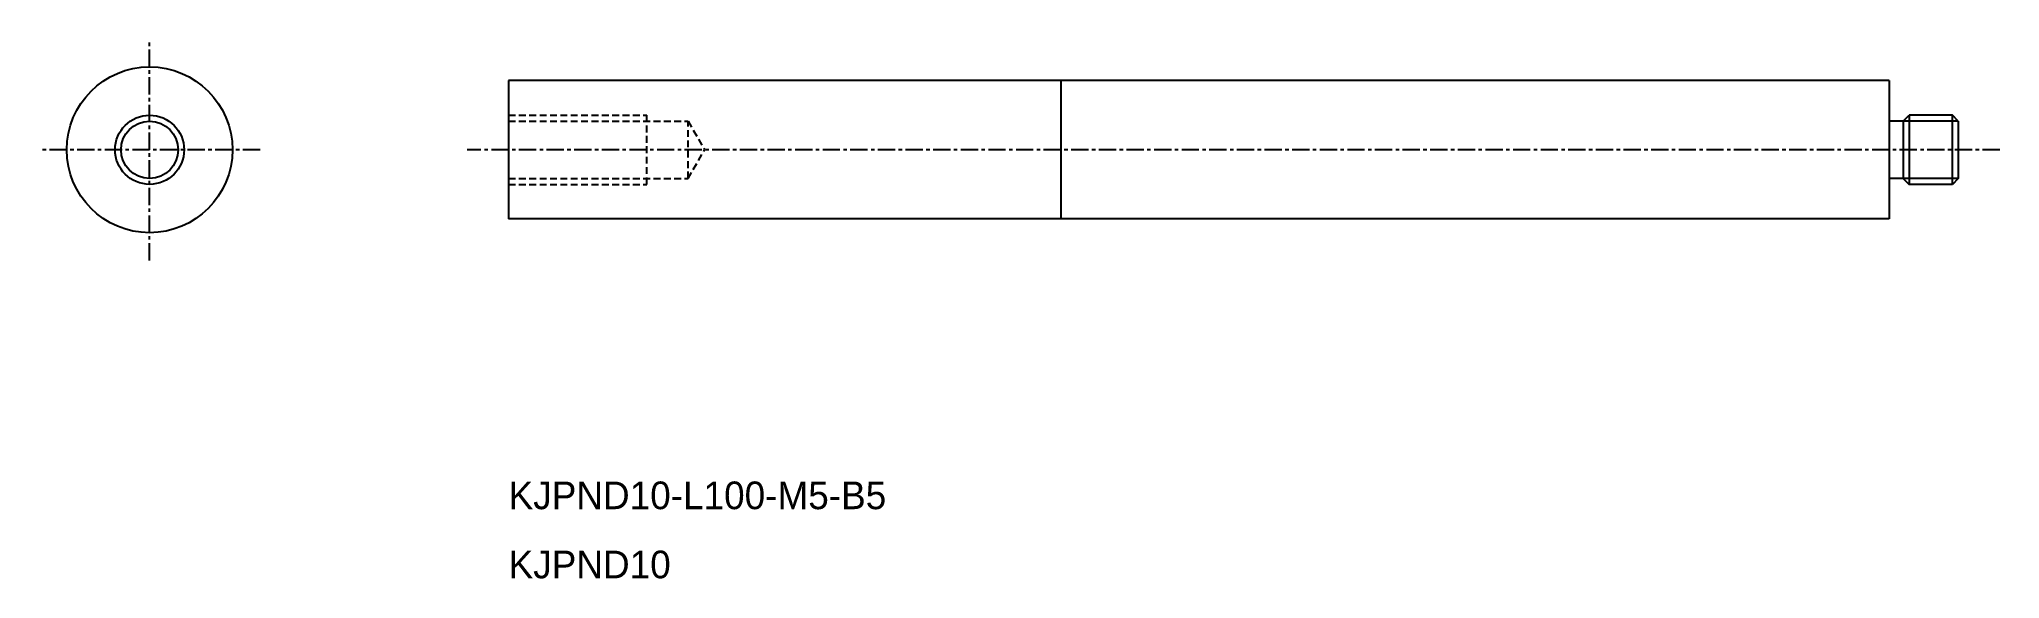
# Model space of a CAD drawing. Extents: x -2265 to -2123, y -749 to -710.
import ezdxf

# ---------------------------------------------------------------- set-up
doc = ezdxf.new("R2010")
doc.units = 0
doc.linetypes.add('CENTER', pattern=[2, 1.25, -0.25, 0.25, -0.25])
doc.linetypes.add('DASHED', pattern=[0.75, 0.5, -0.25])
doc.layers.get('0').update_dxf_attribs({"linetype": 'CONTINUOUS'})
doc.layers.add('CENTER', color=1, linetype='CENTER')

msp = doc.modelspace()

# ---------------------------------------------------------------- linework, layer by layer
at = {"color": 7, "linetype": 'CONTINUOUS'}
for p, q in [((-2191.37, -713.39), (-2231.37, -713.39)), ((-2231.37, -713.39), (-2231.37, -723.39)), ((-2131.37, -713.39), (-2191.37, -713.39)), ((-2191.37, -713.39), (-2191.37, -723.39)), ((-2131.37, -713.39), (-2131.37, -723.39)), ((-2130.37, -716.33), (-2131.37, -716.33)), ((-2130.37, -716.33), (-2129.93, -715.89)), ((-2130.37, -716.33), (-2130.37, -720.46)), ((-2129.93, -715.89), (-2129.93, -720.89)), ((-2126.8, -715.89), (-2129.93, -715.89)), ((-2126.37, -716.33), (-2126.8, -715.89)), ((-2126.8, -720.89), (-2126.8, -715.89)), ((-2126.37, -716.33), (-2126.37, -720.46)), ((-2130.37, -720.46), (-2131.37, -720.46)), ((-2130.37, -720.46), (-2129.93, -720.89)), ((-2126.8, -720.89), (-2129.93, -720.89)), ((-2126.37, -720.46), (-2126.8, -720.89)), ((-2191.37, -723.39), (-2231.37, -723.39)), ((-2131.37, -723.39), (-2191.37, -723.39))]:
    msp.add_line(p, q, dxfattribs=at)
at = {"color": 3, "linetype": 'DASHED'}
for p, q in [((-2231.37, -715.89), (-2221.37, -715.89)), ((-2231.37, -716.33), (-2218.37, -716.33)), ((-2221.37, -720.89), (-2221.37, -715.89)), ((-2218.37, -716.33), (-2217.17, -718.39)), ((-2218.37, -720.46), (-2218.37, -716.33)), ((-2218.37, -720.46), (-2217.17, -718.39)), ((-2231.37, -720.46), (-2218.37, -720.46)), ((-2231.37, -720.89), (-2221.37, -720.89))]:
    msp.add_line(p, q, dxfattribs=at)
at = {"color": 3, "linetype": 'CONTINUOUS'}
for p, q in [((-2126.37, -716.33), (-2130.37, -716.33)), ((-2126.37, -720.46), (-2130.37, -720.46))]:
    msp.add_line(p, q, dxfattribs=at)
at = {"color": 7, "linetype": 'CONTINUOUS'}
for radius in [6, 2.07]:
    msp.add_circle((-2257.37, -718.39), radius, dxfattribs=at)
at = {"color": 3, "linetype": 'CONTINUOUS'}
msp.add_circle((-2257.37, -718.39), 2.5, dxfattribs=at)
at = {"layer": 'CENTER', "color": 1, "linetype": 'CENTER'}
for p, q in [((-2257.37, -726.39), (-2257.37, -710.39)), ((-2249.37, -718.39), (-2265.37, -718.39)), ((-2123.37, -718.39), (-2234.37, -718.39))]:
    msp.add_line(p, q, dxfattribs=at)

# ---------------------------------------------------------------- texts
at = {"color": 7, "linetype": 'CONTINUOUS'}
for s, p in [('KJPND10-L100-M5-B5', (-2231.37, -744.39)), ('KJPND10', (-2231.37, -749.39))]:
    msp.add_text(s, height=2, dxfattribs=at).set_placement(p)

doc.saveas('drawing.dxf')
